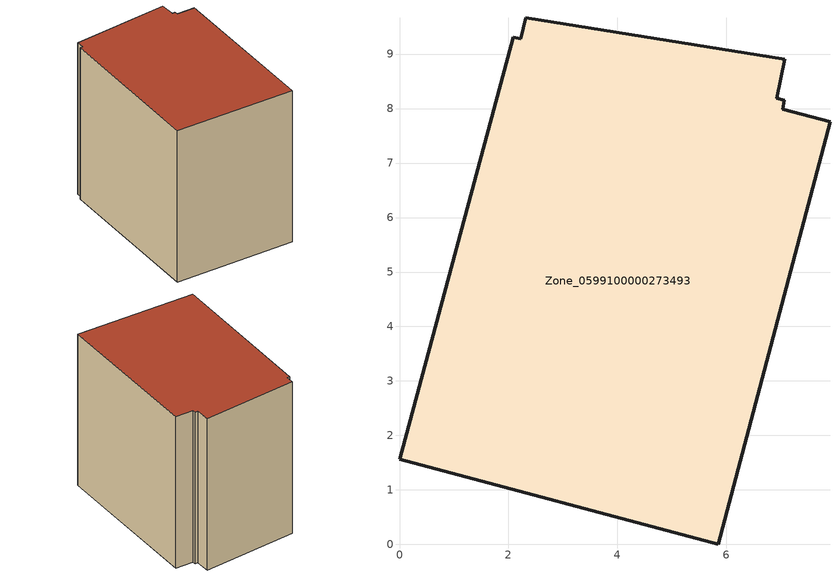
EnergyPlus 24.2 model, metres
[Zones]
Zone_0599100000273493
 floor ground (C_G): 7.06,8.15 7.03,7.99 7.9,7.76 5.85,0 0,1.56 2.09,9.31 2.22,9.28 2.32,9.67 7.08,8.91 6.92,8.19 z0
 wall outside (C_F): 0,1.56 5.85,0 7.9,7.76 7.03,7.99 7.06,8.15 6.92,8.19 7.08,8.91 2.32,9.67 2.22,9.28 2.09,9.31 0,1.56 z0:8.01
 roof outside (C_R): 7.03,7.99 7.06,8.15 6.92,8.19 7.08,8.91 2.32,9.67 2.22,9.28 2.09,9.31 0,1.56 5.85,0 7.9,7.76 z8.01
[BUILDING]
Pand.0599100000273493: North Axis=0; Terrain=City; Loads Convergence Tolerance Value=0.04; Temperature Convergence Tolerance Value=0.4; Solar Distribution=FullExterior; Maximum Number of Warmup Days=25; Minimum Number of Warmup Days=1
[Site:Location]
Rotterdam.The.Hague.AP_ZH_NLD Design_Conditions: Latitude=51.96; Longitude=4.45; Time Zone=1; Elevation=-4.5
[SITE:GROUNDTEMPERATURE:BUILDINGSURFACE]
18, 18, 18, 18, 18, 18, 18, 18, 18, 18, 18, 18
[MATERIAL] Thermal Absorptance=0.9; Solar Absorptance=0.7; Visible Absorptance=0.7
Name | Roughness | Thickness | Conductivity | Density | Specific Heat
G.TI.1946-1964 | MediumSmooth | 0.15 | 1 | 540 | 1210
F.TI.1946-1964 | Rough | 0.3 | 0.857143 | 1920 | 840
R.TI.1946-1964 | MediumRough | 0.2 | 0.277778 | 1500 | 1000
[CONSTRUCTION]
C_G: G.TI.1946-1964
C_F: F.TI.1946-1964
C_R: R.TI.1946-1964
[ZONE]
Zone_0599100000273493: Type=1; Multiplier=1; Ceiling Height=Autocalculate; Volume=Autocalculate; Floor Area=autocalculate; Part of Total Floor Area=Yes
[ZONEINFILTRATION:DESIGNFLOWRATE]
Infil_Zone_0599100000273493: Zone or ZoneList or Space or SpaceList=Zone_0599100000273493; Schedule=AlwaysOn; Design Flow Rate Calculation Method=Flow/Area; Flow Rate per Floor Area=0.003; Constant Term Coefficient=1; Temperature Term Coefficient=0; Velocity Term Coefficient=0; Velocity Squared Term Coefficient=0
[HVACTEMPLATE:ZONE:IDEALLOADSAIRSYSTEM]
Zone_0599100000273493: Maximum Heating Supply Air Temperature=50; Minimum Cooling Supply Air Temperature=13; Maximum Heating Supply Air Humidity Ratio=0.0156; Minimum Cooling Supply Air Humidity Ratio=0.0077; Heating Limit=NoLimit; Cooling Limit=NoLimit; Dehumidification Control Type=ConstantSensibleHeatRatio; Cooling Sensible Heat Ratio=0.7; Dehumidification Setpoint=60; Humidification Control Type=None; Humidification Setpoint=30; Outdoor Air Method=None; Outdoor Air Flow Rate per Person=0.00944; Outdoor Air Flow Rate per Zone Floor Area=0; Outdoor Air Flow Rate per Zone=0; Demand Controlled Ventilation Type=None; Outdoor Air Economizer Type=NoEconomizer; Heat Recovery Type=None; Sensible Heat Recovery Effectiveness=0.7; Latent Heat Recovery Effectiveness=0.65
[ZONECONTROL:THERMOSTAT]
ThermostatControl_Zone_0599100000273493: Zone or ZoneList=Zone_0599100000273493; Control Type Schedule=DualSetpointControlType; Control 1=Thermostat_Zone_0599100000273493; Temperature Difference Between Cutout And Setpoint=0
[THERMOSTATSETPOINT:DUALSETPOINT]
Thermostat_Zone_0599100000273493: Heating Setpoint Temperature Schedule=HeatingSetpoint_Zone_0599100000273493; Cooling Setpoint Temperature Schedule=CoolingSetpoint_Zone_0599100000273493
[SCHEDULE:COMPACT]
HeatingSetpoint_Zone_0599100000273493: Through: 12/31, For: AllDays, Until: 24:00, 21
CoolingSetpoint_Zone_0599100000273493: Through: 12/31, For: AllDays, Until: 24:00, 24
DualSetpointControlType: Through: 12/31, For: AllDays, Until: 24:00, 4
AlwaysOn: Through: 12/31, For: AllDays, Until: 24:00, 1
